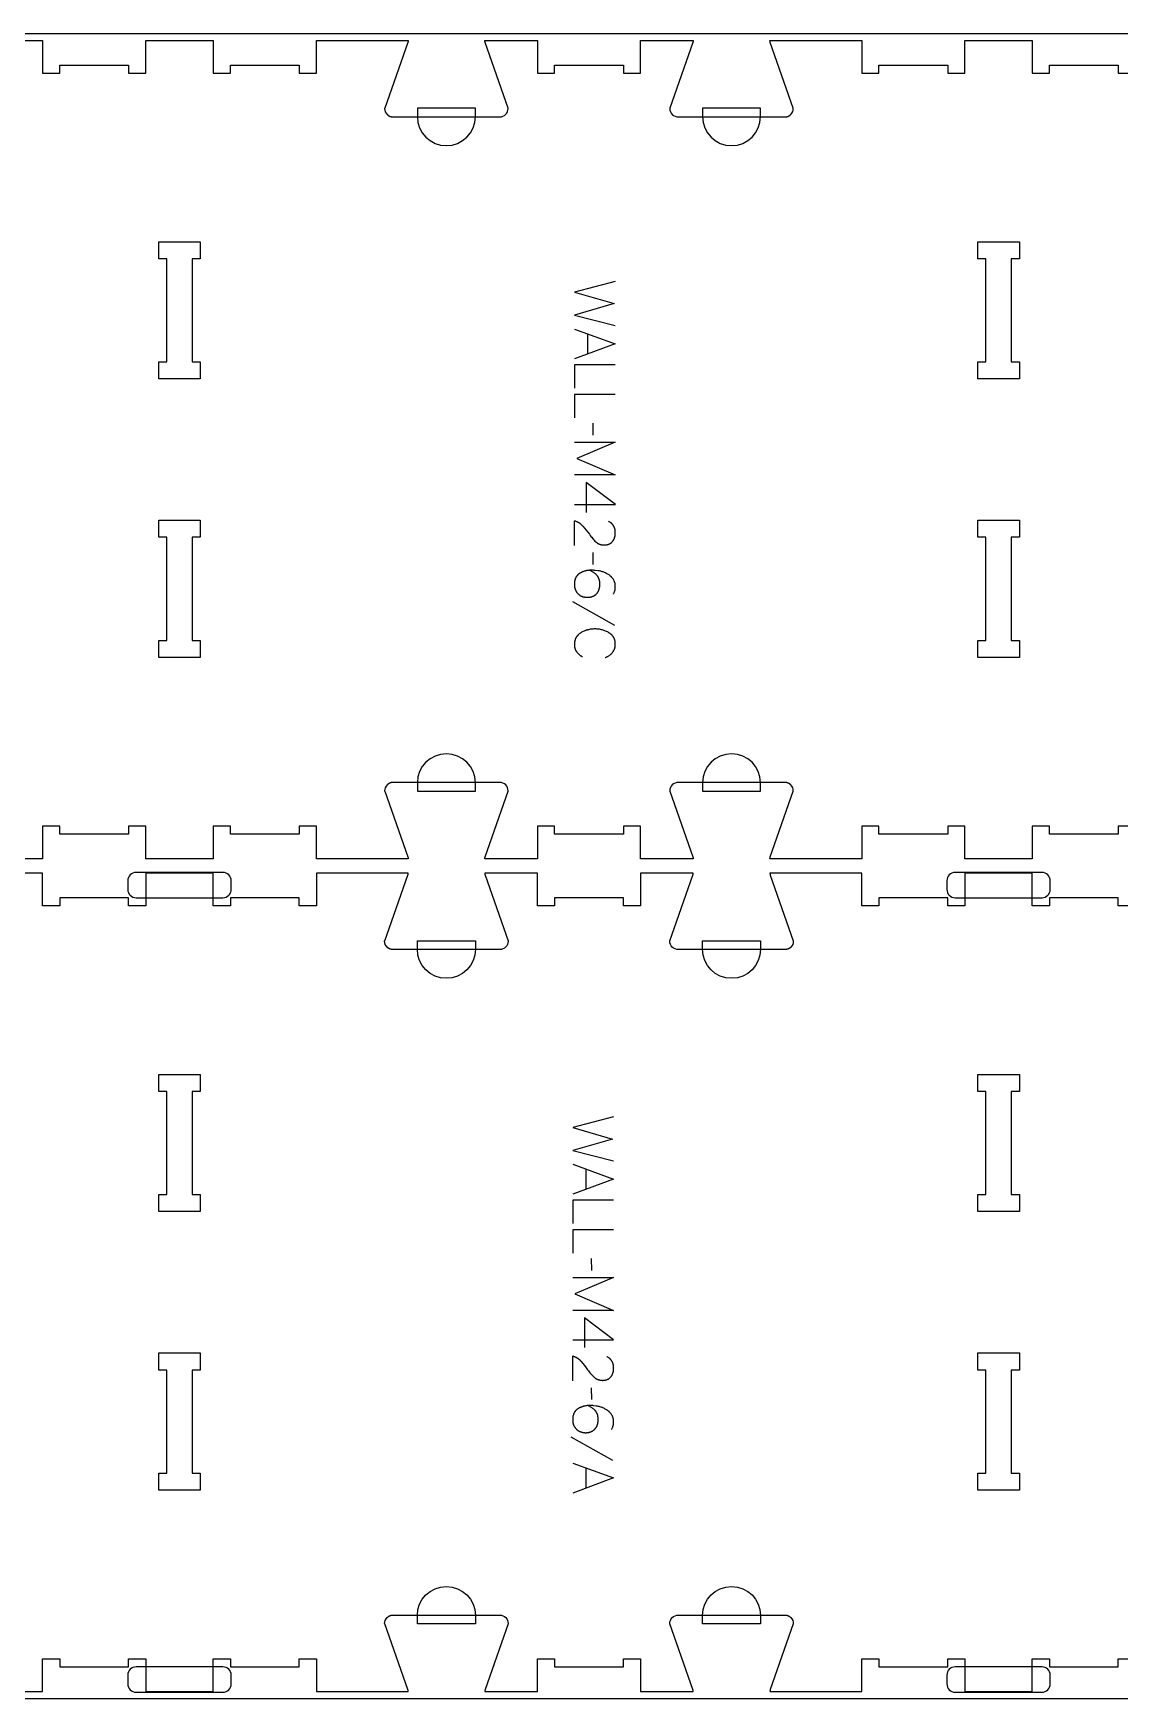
# Model space of a CAD drawing. Extents: x 0 to 4615, y 0 to 10771.
# Drawn here: x 796 to 1592, y 5669 to 6889 of the extents above; entities that cross this region are included whole.
import ezdxf

# ---------------------------------------------------------------- set-up
doc = ezdxf.new("R2010")
doc.units = 0
for name, color, linetype in [('0_SHEET_SPRUCEPLY_2440X122', 1, 'CONTINUOUS'), ('1_ANYTOOL_1MMDEEP_LABELS_S', 2, 'CONTINUOUS'), ('3_ANYTOOL_CUTTHROUGH_INSID', 4, 'CONTINUOUS'), ('4_ANYTOOL_CUTTHROUGH_OUTSI', 5, 'CONTINUOUS'), ('5_ANYTOOL_HALF_MILL_9MM_IN', 3, 'CONTINUOUS')]:
    doc.layers.add(name, color=color, linetype=linetype)

msp = doc.modelspace()

# ---------------------------------------------------------------- linework, layer by layer
at = {"layer": '0_SHEET_SPRUCEPLY_2440X122'}
msp.add_lwpolyline([(2737.9, 6889.4), (2737.9, 5669.4), (297.9, 5669.4), (297.9, 6889.4)], close=True, dxfattribs=at)
at = {"layer": '1_ANYTOOL_1MMDEEP_LABELS_S', "color": 2}
for points in [[(1222.2, 6707.5), (1192.2, 6699.8), (1221.3, 6691.4), (1192.2, 6682.9), (1222.2, 6675.4)], [(1192.2, 6672.8), (1222.2, 6661.9), (1192.2, 6650.9)], [(1201.8, 6669.3), (1201.8, 6654.4)], [(1222.2, 6646.6), (1192.2, 6646.6), (1192.2, 6629.5)], [(1222.2, 6624.8), (1192.2, 6624.8), (1192.2, 6607.7)], [(1206.1, 6595), (1206, 6603.8)], [(1192.2, 6589.9), (1222.2, 6589.9), (1193.9, 6577.9), (1222.1, 6565.9), (1192.2, 6565.9)], [(1192.2, 6544.3), (1222.3, 6544.3), (1200.9, 6560.3)], [(1200.9, 6560.3), (1200.9, 6538.5)], [(1192.3, 6514.1), (1192.3, 6532.4), (1192.8, 6532.3), (1193, 6532.2), (1193.2, 6532.1), (1193.4, 6532), (1193.7, 6531.9), (1193.9, 6531.8), (1194.1, 6531.7), (1194.3, 6531.6), (1194.5, 6531.5), (1194.7, 6531.4), (1194.9, 6531.3), (1195.1, 6531.2), (1195.3, 6531.1), (1195.5, 6531), (1195.7, 6530.8), (1195.9, 6530.7), (1196.1, 6530.6), (1196.3, 6530.4), (1196.5, 6530.3), (1196.6, 6530.2), (1196.8, 6530), (1197, 6529.9), (1197.2, 6529.7), (1197.3, 6529.6), (1197.5, 6529.4), (1197.7, 6529.2), (1197.8, 6529.1), (1198, 6528.9), (1198.2, 6528.7), (1198.5, 6528.4), (1199.7, 6526.9), (1200.9, 6525.4), (1202, 6523.9), (1203.2, 6522.4), (1203.7, 6521.6), (1204.3, 6520.9), (1204.9, 6520.2), (1205.5, 6519.5), (1206.1, 6518.8), (1206.7, 6518.2), (1207.3, 6517.5), (1207.9, 6516.9), (1208, 6516.8), (1208.2, 6516.6), (1208.4, 6516.5), (1208.5, 6516.4), (1208.7, 6516.3), (1208.9, 6516.1), (1209, 6516), (1209.2, 6515.9), (1209.4, 6515.8), (1209.5, 6515.7), (1209.7, 6515.6), (1209.9, 6515.5), (1210.1, 6515.4), (1210.3, 6515.3), (1210.5, 6515.2), (1210.7, 6515.2), (1210.8, 6515.1), (1211, 6515), (1211.2, 6515), (1211.4, 6514.9), (1211.6, 6514.9), (1211.8, 6514.8), (1212, 6514.8), (1212.3, 6514.7), (1212.5, 6514.7), (1212.7, 6514.7), (1212.9, 6514.6), (1213.1, 6514.6), (1213.3, 6514.6), (1213.6, 6514.6), (1213.8, 6514.6), (1214, 6514.6), (1214.3, 6514.6), (1214.5, 6514.6), (1214.7, 6514.6), (1215, 6514.6), (1215.2, 6514.6), (1215.4, 6514.7), (1215.7, 6514.7), (1215.9, 6514.7), (1216.1, 6514.8), (1216.3, 6514.8), (1216.5, 6514.9), (1216.8, 6514.9), (1217, 6515), (1217.2, 6515.1), (1217.4, 6515.1), (1217.6, 6515.2), (1217.7, 6515.3), (1217.9, 6515.4), (1218.1, 6515.5), (1218.3, 6515.6), (1218.5, 6515.7), (1218.6, 6515.8), (1218.8, 6515.9), (1219, 6516), (1219.1, 6516.1), (1219.3, 6516.2), (1219.4, 6516.4), (1219.6, 6516.5), (1219.7, 6516.7), (1219.9, 6516.8), (1220, 6517), (1220.1, 6517.1), (1220.3, 6517.3), (1220.4, 6517.4), (1220.5, 6517.6), (1220.6, 6517.8), (1220.7, 6517.9), (1220.8, 6518.1), (1221, 6518.3), (1221.1, 6518.5), (1221.2, 6518.6), (1221.2, 6518.8), (1221.3, 6519), (1221.4, 6519.2), (1221.5, 6519.4), (1221.6, 6519.6), (1221.6, 6519.8), (1221.7, 6520), (1221.8, 6520.2), (1221.8, 6520.4), (1221.9, 6520.6), (1221.9, 6520.8), (1222, 6521), (1222, 6521.2), (1222.1, 6521.4), (1222.1, 6521.6), (1222.1, 6521.9), (1222.2, 6522.1), (1222.2, 6522.3), (1222.2, 6522.5), (1222.2, 6522.8), (1222.2, 6523), (1222.2, 6523.5), (1222.2, 6523.9), (1222.2, 6524.2), (1222.2, 6524.6), (1222.2, 6524.9), (1222.1, 6525.3), (1222.1, 6525.6), (1222, 6525.9), (1221.9, 6526.2), (1221.8, 6526.6), (1221.8, 6526.7), (1221.7, 6526.9), (1221.7, 6527), (1221.6, 6527.2), (1221.6, 6527.3), (1221.5, 6527.5), (1221.5, 6527.6), (1221.4, 6527.7), (1221.3, 6527.9), (1221.3, 6528), (1221.2, 6528.2), (1221.1, 6528.3), (1221, 6528.4), (1221, 6528.6), (1220.9, 6528.7), (1220.8, 6528.8), (1220.7, 6529), (1220.6, 6529.1), (1220.5, 6529.2), (1220.4, 6529.3), (1220.3, 6529.5), (1220.2, 6529.6), (1220.1, 6529.7), (1220, 6529.8), (1219.9, 6529.9), (1219.8, 6530), (1219.7, 6530.2), (1219.6, 6530.3), (1219.5, 6530.4), (1219.4, 6530.5), (1219.2, 6530.6), (1219.1, 6530.7), (1218.9, 6530.9), (1218.6, 6531.1), (1218.3, 6531.3), (1218, 6531.5), (1217.8, 6531.6), (1217.4, 6531.8), (1217.1, 6532)], [(1206.1, 6500.4), (1206, 6509.2)], [(1220.8, 6478.5), (1221, 6478.9), (1221.1, 6479.2), (1221.3, 6479.6), (1221.4, 6479.9), (1221.5, 6480.2), (1221.7, 6480.6), (1221.8, 6480.9), (1221.9, 6481.3), (1222, 6481.6), (1222, 6482), (1222.1, 6482.3), (1222.1, 6482.7), (1222.2, 6483), (1222.2, 6483.4), (1222.2, 6483.7), (1222.2, 6484.1), (1222.2, 6484.4), (1222.2, 6484.7), (1222.2, 6485), (1222.2, 6485.3), (1222.1, 6485.6), (1222.1, 6485.9), (1222, 6486.2), (1222, 6486.5), (1221.9, 6486.8), (1221.8, 6487.1), (1221.7, 6487.4), (1221.7, 6487.6), (1221.6, 6487.9), (1221.4, 6488.2), (1221.3, 6488.4), (1221.2, 6488.7), (1221.1, 6488.9), (1220.9, 6489.2), (1220.8, 6489.4), (1220.6, 6489.7), (1220.5, 6489.9), (1220.3, 6490.1), (1220.1, 6490.4), (1219.9, 6490.6), (1219.7, 6490.8), (1219.5, 6491), (1219.3, 6491.2), (1219.1, 6491.4), (1218.8, 6491.6), (1218.6, 6491.8), (1218.4, 6492), (1218.1, 6492.2), (1217.6, 6492.6), (1217.1, 6492.9), (1216.5, 6493.2), (1216, 6493.6), (1215.5, 6493.8), (1214.9, 6494.1), (1214.4, 6494.4), (1213.8, 6494.6), (1213.3, 6494.8), (1212.7, 6495), (1212.2, 6495.2), (1211.6, 6495.3), (1211, 6495.4), (1210.5, 6495.6), (1209.9, 6495.6), (1209.3, 6495.7), (1207.5, 6496), (1207.2, 6496), (1206.9, 6496), (1206.6, 6496), (1206.2, 6496.1), (1205.5, 6496.1), (1204.7, 6496.1), (1204.1, 6496.1), (1203.5, 6496.1), (1202.9, 6496), (1202.3, 6496), (1201.7, 6495.9), (1201.2, 6495.8), (1200.9, 6495.7), (1200.6, 6495.7), (1200.4, 6495.6), (1200.1, 6495.5), (1199.8, 6495.4), (1199.5, 6495.4), (1199.3, 6495.3), (1199, 6495.2), (1198.8, 6495.1), (1198.5, 6495), (1198.2, 6494.9), (1198, 6494.8), (1197.7, 6494.7), (1197.5, 6494.5), (1197.2, 6494.4), (1197, 6494.3), (1196.7, 6494.2), (1196.5, 6494), (1196.3, 6493.9), (1196, 6493.7), (1195.8, 6493.6), (1195.6, 6493.4), (1195.4, 6493.3), (1195.1, 6493.1), (1195, 6493), (1194.9, 6492.9), (1194.8, 6492.8), (1194.7, 6492.7), (1194.6, 6492.6), (1194.6, 6492.5), (1194.5, 6492.4), (1194.4, 6492.3), (1194.3, 6492.2), (1194.2, 6492.1), (1194.1, 6492), (1194, 6491.9), (1193.9, 6491.8), (1193.9, 6491.7), (1193.8, 6491.6), (1193.7, 6491.5), (1193.6, 6491.4), (1193.6, 6491.3), (1193.5, 6491.2), (1193.4, 6491), (1193.3, 6490.8), (1193.2, 6490.6), (1193.1, 6490.3), (1193, 6490.1), (1192.9, 6489.8), (1192.8, 6489.5), (1192.7, 6489.2), (1192.6, 6489), (1192.5, 6488.7), (1192.5, 6488.4), (1192.4, 6488.1), (1192.4, 6487.8), (1192.3, 6487.5), (1192.3, 6487.2), (1192.3, 6486.8), (1192.3, 6486.5), (1192.2, 6486.2), (1192.2, 6485.8), (1192.2, 6485.5), (1192.2, 6485.3), (1192.3, 6485), (1192.3, 6484.8), (1192.3, 6484.5), (1192.3, 6484.2), (1192.4, 6484), (1192.4, 6483.7), (1192.4, 6483.5), (1192.5, 6483.3), (1192.5, 6483), (1192.6, 6482.8), (1192.7, 6482.6), (1192.7, 6482.3), (1192.8, 6482.1), (1192.9, 6481.9), (1193, 6481.7), (1193.1, 6481.5), (1193.2, 6481.3), (1193.3, 6481.1), (1193.4, 6480.8), (1193.5, 6480.7), (1193.6, 6480.5), (1193.7, 6480.3), (1193.8, 6480.1), (1194, 6479.9), (1194.1, 6479.7), (1194.2, 6479.5), (1194.4, 6479.4), (1194.5, 6479.2), (1194.7, 6479), (1194.8, 6478.9), (1195, 6478.7), (1195.2, 6478.5), (1195.4, 6478.4), (1195.5, 6478.2), (1195.7, 6478.1), (1195.9, 6478), (1196.1, 6477.8), (1196.3, 6477.7), (1196.5, 6477.6), (1196.6, 6477.5), (1196.8, 6477.4), (1197, 6477.3), (1197.2, 6477.2), (1197.5, 6477.1), (1197.7, 6477), (1197.9, 6476.9), (1198.1, 6476.8), (1198.3, 6476.8), (1198.5, 6476.7), (1198.8, 6476.6), (1199, 6476.6), (1199.2, 6476.5), (1199.5, 6476.5), (1199.7, 6476.4), (1200, 6476.4), (1200.2, 6476.4), (1200.5, 6476.3), (1200.7, 6476.3), (1201, 6476.3), (1201.2, 6476.3), (1201.5, 6476.3), (1201.7, 6476.3), (1202, 6476.3), (1202.3, 6476.3), (1202.6, 6476.3), (1202.8, 6476.3), (1203.1, 6476.3), (1203.3, 6476.4), (1203.6, 6476.4), (1203.8, 6476.4), (1204.1, 6476.5), (1204.3, 6476.5), (1204.5, 6476.6), (1204.8, 6476.6), (1205, 6476.7), (1205.2, 6476.8), (1205.4, 6476.8), (1205.6, 6476.9), (1205.8, 6477), (1206, 6477.1), (1206.2, 6477.2), (1206.4, 6477.3), (1206.6, 6477.4), (1206.8, 6477.5), (1207, 6477.6), (1207.2, 6477.8), (1207.4, 6477.9), (1207.6, 6478), (1207.7, 6478.2), (1207.9, 6478.3), (1208.1, 6478.4), (1208.2, 6478.6), (1208.4, 6478.8), (1208.5, 6478.9), (1208.7, 6479.1), (1208.8, 6479.3), (1208.9, 6479.4), (1209.1, 6479.6), (1209.2, 6479.8), (1209.3, 6480), (1209.5, 6480.2), (1209.6, 6480.4), (1209.7, 6480.5), (1209.8, 6480.7), (1209.9, 6480.9), (1210, 6481.1), (1210.1, 6481.3), (1210.2, 6481.6), (1210.2, 6481.8), (1210.3, 6482), (1210.4, 6482.2), (1210.5, 6482.4), (1210.5, 6482.7), (1210.6, 6482.9), (1210.6, 6483.1), (1210.7, 6483.3), (1210.7, 6483.6), (1210.8, 6483.8), (1210.8, 6484.1), (1210.8, 6484.3), (1210.9, 6484.6), (1210.9, 6484.8), (1210.9, 6485.1), (1210.9, 6485.3), (1210.9, 6485.6), (1210.9, 6485.9), (1210.9, 6486.3), (1210.9, 6486.8), (1210.9, 6487), (1210.9, 6487.2), (1210.8, 6487.5), (1210.8, 6487.7), (1210.8, 6487.9), (1210.7, 6488.1), (1210.7, 6488.3), (1210.6, 6488.5), (1210.6, 6488.7), (1210.6, 6488.9), (1210.5, 6489.1), (1210.4, 6489.3), (1210.4, 6489.5), (1210.3, 6489.7), (1210.2, 6489.9), (1210.2, 6490.1), (1210.1, 6490.3), (1210, 6490.4), (1209.9, 6490.6), (1209.8, 6490.8), (1209.7, 6490.9), (1209.6, 6491.1), (1209.5, 6491.3), (1209.4, 6491.4), (1209.3, 6491.6), (1209.2, 6491.8), (1209.1, 6491.9), (1209, 6492.1), (1208.9, 6492.2), (1208.7, 6492.4), (1208.6, 6492.5), (1208.5, 6492.6), (1208.2, 6492.9), (1207.9, 6493.2), (1207.6, 6493.5), (1207.3, 6493.7), (1207, 6494), (1206.6, 6494.2), (1206.3, 6494.5), (1205.9, 6494.7), (1205.5, 6495), (1205.1, 6495.2), (1204.7, 6495.4), (1204.3, 6495.6), (1203.9, 6495.9), (1203.4, 6496.1)], [(1221.8, 6455.7), (1191, 6472.9)], [(1214.7, 6432.1), (1215.1, 6432.2), (1215.5, 6432.4), (1215.9, 6432.6), (1216.3, 6432.8), (1216.7, 6433), (1217, 6433.2), (1217.4, 6433.4), (1217.7, 6433.6), (1218, 6433.9), (1218.4, 6434.1), (1218.7, 6434.4), (1219, 6434.7), (1219.3, 6434.9), (1219.6, 6435.2), (1219.8, 6435.5), (1220.1, 6435.8), (1220.2, 6436), (1220.4, 6436.1), (1220.5, 6436.3), (1220.6, 6436.5), (1220.7, 6436.6), (1220.8, 6436.8), (1220.9, 6437), (1221, 6437.2), (1221.1, 6437.3), (1221.2, 6437.5), (1221.3, 6437.7), (1221.4, 6437.9), (1221.5, 6438), (1221.6, 6438.2), (1221.6, 6438.4), (1221.7, 6438.6), (1221.8, 6438.8), (1221.8, 6439), (1221.9, 6439.2), (1221.9, 6439.4), (1222, 6439.6), (1222, 6439.8), (1222.1, 6440), (1222.1, 6440.2), (1222.1, 6440.4), (1222.2, 6440.6), (1222.2, 6440.8), (1222.2, 6441.1), (1222.2, 6441.3), (1222.2, 6441.5), (1222.2, 6441.7), (1222.2, 6441.9), (1222.2, 6442.3), (1222.2, 6442.6), (1222.2, 6442.9), (1222.2, 6443.3), (1222.1, 6443.6), (1222.1, 6443.9), (1222, 6444.2), (1221.9, 6444.5), (1221.9, 6444.8), (1221.8, 6445.1), (1221.7, 6445.4), (1221.6, 6445.7), (1221.5, 6446), (1221.4, 6446.1), (1221.3, 6446.3), (1221.3, 6446.4), (1221.2, 6446.5), (1221.1, 6446.7), (1221.1, 6446.8), (1221, 6446.9), (1220.9, 6447), (1220.8, 6447.2), (1220.8, 6447.3), (1220.7, 6447.4), (1220.6, 6447.5), (1220.5, 6447.7), (1220.4, 6447.8), (1220.2, 6448), (1220, 6448.3), (1219.8, 6448.5), (1219.6, 6448.7), (1219.4, 6448.9), (1219.1, 6449.1), (1218.9, 6449.3), (1218.6, 6449.5), (1218.4, 6449.7), (1218.1, 6449.9), (1217.8, 6450.1), (1217.5, 6450.3), (1217, 6450.6), (1216.4, 6450.9), (1215.8, 6451.2), (1215.1, 6451.5), (1214.5, 6451.8), (1213.9, 6452), (1213.3, 6452.2), (1212.6, 6452.4), (1212, 6452.5), (1211.3, 6452.7), (1210.7, 6452.8), (1210, 6452.9), (1209.3, 6453), (1208.6, 6453), (1207.9, 6453.1), (1207.2, 6453.1), (1206.5, 6453.1), (1205.8, 6453), (1205.2, 6453), (1204.5, 6452.9), (1203.8, 6452.8), (1203.2, 6452.7), (1202.5, 6452.5), (1202.2, 6452.5), (1201.9, 6452.4), (1201.5, 6452.3), (1201.2, 6452.2), (1200.9, 6452.1), (1200.6, 6452), (1200.3, 6451.9), (1200, 6451.7), (1199.3, 6451.5), (1198.7, 6451.2), (1198.1, 6450.9), (1197.5, 6450.6), (1196.9, 6450.2), (1196.6, 6450), (1196.4, 6449.9), (1196.1, 6449.7), (1195.8, 6449.5), (1195.6, 6449.3), (1195.3, 6449.1), (1195.1, 6448.8), (1194.9, 6448.6), (1194.7, 6448.4), (1194.5, 6448.2), (1194.3, 6447.9), (1194.2, 6447.8), (1194.1, 6447.7), (1194, 6447.6), (1193.9, 6447.4), (1193.8, 6447.3), (1193.7, 6447.2), (1193.6, 6447), (1193.6, 6446.9), (1193.5, 6446.8), (1193.4, 6446.6), (1193.3, 6446.5), (1193.3, 6446.4), (1193.1, 6446.1), (1193, 6445.8), (1192.9, 6445.5), (1192.8, 6445.2), (1192.7, 6444.9), (1192.6, 6444.6), (1192.5, 6444.3), (1192.5, 6444), (1192.4, 6443.7), (1192.3, 6443.3), (1192.3, 6443), (1192.3, 6442.7), (1192.3, 6442.3), (1192.2, 6442), (1192.2, 6441.6), (1192.2, 6441.2), (1192.3, 6440.8), (1192.3, 6440.7), (1192.3, 6440.5), (1192.3, 6440.3), (1192.3, 6440.1), (1192.4, 6439.9), (1192.4, 6439.8), (1192.4, 6439.6), (1192.5, 6439.4), (1192.5, 6439.2), (1192.5, 6439.1), (1192.6, 6438.9), (1192.6, 6438.7), (1192.7, 6438.6), (1192.8, 6438.4), (1192.8, 6438.3), (1192.9, 6438.1), (1192.9, 6437.9), (1193, 6437.8), (1193.1, 6437.6), (1193.2, 6437.5), (1193.2, 6437.3), (1193.3, 6437.2), (1193.4, 6437.1), (1193.5, 6436.9), (1193.6, 6436.8), (1193.7, 6436.6), (1193.8, 6436.5), (1193.9, 6436.4), (1194.1, 6436.1), (1194.3, 6435.8), (1194.5, 6435.6), (1194.7, 6435.3), (1195, 6435.1), (1195.2, 6434.9), (1195.5, 6434.6), (1195.7, 6434.4), (1196, 6434.2), (1196.3, 6434), (1196.5, 6433.7), (1196.8, 6433.5), (1197.1, 6433.3), (1197.4, 6433.1), (1197.7, 6432.9), (1198.1, 6432.8)], [(1221, 6095.6), (1191, 6087.9), (1220.1, 6079.4), (1191, 6070.9), (1221, 6063.4)], [(1191, 6060.9), (1221, 6050), (1191, 6038.9)], [(1200.6, 6057.4), (1200.6, 6042.5)], [(1221, 6034.6), (1191, 6034.6), (1191, 6017.5)], [(1221, 6012.8), (1191, 6012.8), (1191, 5995.7)], [(1204.9, 5983.1), (1204.8, 5991.9)], [(1191, 5977.9), (1221, 5977.9), (1192.6, 5965.9), (1220.9, 5953.9), (1191, 5953.9)], [(1191, 5932.4), (1221, 5932.3), (1199.7, 5948.4)], [(1199.7, 5948.4), (1199.7, 5926.6)], [(1191, 5902.2), (1191.1, 5920.5), (1191.5, 5920.3), (1191.8, 5920.2), (1192, 5920.2), (1192.2, 5920.1), (1192.4, 5920), (1192.6, 5919.9), (1192.9, 5919.8), (1193.1, 5919.7), (1193.3, 5919.6), (1193.5, 5919.5), (1193.7, 5919.4), (1193.9, 5919.3), (1194.1, 5919.2), (1194.3, 5919), (1194.5, 5918.9), (1194.7, 5918.8), (1194.9, 5918.6), (1195, 5918.5), (1195.2, 5918.4), (1195.4, 5918.2), (1195.6, 5918.1), (1195.8, 5917.9), (1195.9, 5917.8), (1196.1, 5917.6), (1196.3, 5917.5), (1196.4, 5917.3), (1196.6, 5917.1), (1196.8, 5917), (1196.9, 5916.8), (1197.2, 5916.4), (1198.5, 5914.9), (1199.6, 5913.5), (1200.8, 5911.9), (1201.9, 5910.4), (1202.5, 5909.7), (1203.1, 5908.9), (1203.6, 5908.2), (1204.2, 5907.5), (1204.8, 5906.9), (1205.4, 5906.2), (1206, 5905.6), (1206.6, 5905), (1206.8, 5904.9), (1207, 5904.7), (1207.1, 5904.6), (1207.3, 5904.4), (1207.5, 5904.3), (1207.6, 5904.2), (1207.8, 5904.1), (1208, 5904), (1208.1, 5903.9), (1208.3, 5903.8), (1208.5, 5903.7), (1208.7, 5903.6), (1208.9, 5903.5), (1209, 5903.4), (1209.2, 5903.3), (1209.4, 5903.2), (1209.6, 5903.2), (1209.8, 5903.1), (1210, 5903), (1210.2, 5903), (1210.4, 5902.9), (1210.6, 5902.9), (1210.8, 5902.8), (1211, 5902.8), (1211.2, 5902.8), (1211.5, 5902.7), (1211.7, 5902.7), (1211.9, 5902.7), (1212.1, 5902.7), (1212.3, 5902.7), (1212.6, 5902.6), (1212.8, 5902.6), (1213, 5902.6), (1213.3, 5902.7), (1213.5, 5902.7), (1213.8, 5902.7), (1214, 5902.7), (1214.2, 5902.7), (1214.4, 5902.8), (1214.7, 5902.8), (1214.9, 5902.8), (1215.1, 5902.9), (1215.3, 5902.9), (1215.5, 5903), (1215.7, 5903.1), (1215.9, 5903.1), (1216.1, 5903.2), (1216.3, 5903.3), (1216.5, 5903.4), (1216.7, 5903.4), (1216.9, 5903.5), (1217.1, 5903.6), (1217.2, 5903.7), (1217.4, 5903.8), (1217.6, 5904), (1217.7, 5904.1), (1217.9, 5904.2), (1218, 5904.3), (1218.2, 5904.4), (1218.4, 5904.6), (1218.5, 5904.7), (1218.6, 5904.9), (1218.8, 5905), (1218.9, 5905.2), (1219, 5905.3), (1219.2, 5905.5), (1219.3, 5905.7), (1219.4, 5905.8), (1219.5, 5906), (1219.6, 5906.2), (1219.7, 5906.3), (1219.8, 5906.5), (1219.9, 5906.7), (1220, 5906.9), (1220.1, 5907.1), (1220.2, 5907.3), (1220.3, 5907.4), (1220.3, 5907.6), (1220.4, 5907.8), (1220.5, 5908), (1220.5, 5908.2), (1220.6, 5908.4), (1220.7, 5908.6), (1220.7, 5908.9), (1220.8, 5909.1), (1220.8, 5909.3), (1220.8, 5909.5), (1220.9, 5909.7), (1220.9, 5909.9), (1220.9, 5910.2), (1221, 5910.4), (1221, 5910.6), (1221, 5910.8), (1221, 5911.1), (1221, 5911.6), (1221, 5911.9), (1221, 5912.3), (1221, 5912.6), (1220.9, 5913), (1220.9, 5913.3), (1220.8, 5913.7), (1220.8, 5914), (1220.7, 5914.3), (1220.6, 5914.6), (1220.6, 5914.8), (1220.5, 5914.9), (1220.5, 5915.1), (1220.4, 5915.2), (1220.3, 5915.4), (1220.3, 5915.5), (1220.2, 5915.7), (1220.2, 5915.8), (1220.1, 5916), (1220, 5916.1), (1220, 5916.2), (1219.9, 5916.4), (1219.8, 5916.5), (1219.7, 5916.6), (1219.6, 5916.8), (1219.6, 5916.9), (1219.5, 5917), (1219.4, 5917.2), (1219.3, 5917.3), (1219.2, 5917.4), (1219.1, 5917.5), (1219, 5917.6), (1218.9, 5917.8), (1218.8, 5917.9), (1218.7, 5918), (1218.6, 5918.1), (1218.5, 5918.2), (1218.4, 5918.3), (1218.3, 5918.4), (1218.1, 5918.6), (1218, 5918.7), (1217.9, 5918.8), (1217.6, 5919), (1217.4, 5919.2), (1217.1, 5919.4), (1216.8, 5919.5), (1216.5, 5919.7), (1216.2, 5919.9), (1215.9, 5920)], [(1204.9, 5888.5), (1204.8, 5897.2)], [(1219.5, 5866.6), (1219.7, 5866.9), (1219.9, 5867.3), (1220, 5867.6), (1220.2, 5868), (1220.3, 5868.3), (1220.4, 5868.7), (1220.5, 5869), (1220.6, 5869.3), (1220.7, 5869.7), (1220.8, 5870), (1220.9, 5870.4), (1220.9, 5870.7), (1221, 5871.1), (1221, 5871.5), (1221, 5871.8), (1221, 5872.2), (1221, 5872.5), (1221, 5872.8), (1221, 5873.1), (1220.9, 5873.4), (1220.9, 5873.7), (1220.9, 5874), (1220.8, 5874.3), (1220.7, 5874.6), (1220.7, 5874.9), (1220.6, 5875.2), (1220.5, 5875.4), (1220.4, 5875.7), (1220.3, 5876), (1220.2, 5876.2), (1220.1, 5876.5), (1220, 5876.7), (1219.8, 5877), (1219.7, 5877.2), (1219.5, 5877.5), (1219.4, 5877.7), (1219.2, 5878), (1219.1, 5878.2), (1218.9, 5878.4), (1218.7, 5878.6), (1218.5, 5878.9), (1218.3, 5879.1), (1218.1, 5879.3), (1217.8, 5879.5), (1217.6, 5879.7), (1217.4, 5879.9), (1217.1, 5880.1), (1216.9, 5880.3), (1216.4, 5880.6), (1215.8, 5881), (1215.3, 5881.3), (1214.8, 5881.6), (1214.2, 5881.9), (1213.7, 5882.2), (1213.1, 5882.4), (1212.6, 5882.7), (1212, 5882.9), (1211.5, 5883.1), (1210.9, 5883.2), (1210.4, 5883.4), (1209.8, 5883.5), (1209.2, 5883.6), (1208.6, 5883.7), (1208.1, 5883.8), (1206.3, 5884), (1206, 5884.1), (1205.7, 5884.1), (1205.4, 5884.1), (1205, 5884.1), (1204.3, 5884.2), (1203.4, 5884.2), (1202.8, 5884.2), (1202.2, 5884.1), (1201.7, 5884.1), (1201.1, 5884), (1200.5, 5883.9), (1199.9, 5883.8), (1199.7, 5883.8), (1199.4, 5883.7), (1199.1, 5883.7), (1198.9, 5883.6), (1198.6, 5883.5), (1198.3, 5883.4), (1198.1, 5883.3), (1197.8, 5883.2), (1197.5, 5883.1), (1197.3, 5883), (1197, 5882.9), (1196.8, 5882.8), (1196.5, 5882.7), (1196.3, 5882.6), (1196, 5882.5), (1195.8, 5882.4), (1195.5, 5882.2), (1195.3, 5882.1), (1195, 5881.9), (1194.8, 5881.8), (1194.6, 5881.6), (1194.3, 5881.5), (1194.1, 5881.3), (1193.9, 5881.2), (1193.8, 5881.1), (1193.7, 5881), (1193.6, 5880.9), (1193.5, 5880.8), (1193.4, 5880.7), (1193.3, 5880.6), (1193.2, 5880.5), (1193.1, 5880.4), (1193.1, 5880.3), (1193, 5880.2), (1192.9, 5880.1), (1192.8, 5880), (1192.7, 5879.9), (1192.6, 5879.8), (1192.6, 5879.7), (1192.5, 5879.6), (1192.4, 5879.5), (1192.3, 5879.3), (1192.3, 5879.2), (1192.2, 5879.1), (1192.1, 5878.9), (1192, 5878.6), (1191.8, 5878.4), (1191.7, 5878.1), (1191.6, 5877.9), (1191.5, 5877.6), (1191.5, 5877.3), (1191.4, 5877), (1191.3, 5876.7), (1191.2, 5876.5), (1191.2, 5876.2), (1191.1, 5875.9), (1191.1, 5875.5), (1191.1, 5875.2), (1191, 5874.9), (1191, 5874.6), (1191, 5874.2), (1191, 5873.9), (1191, 5873.6), (1191, 5873.3), (1191, 5873.1), (1191, 5872.8), (1191.1, 5872.6), (1191.1, 5872.3), (1191.1, 5872.1), (1191.2, 5871.8), (1191.2, 5871.6), (1191.3, 5871.3), (1191.3, 5871.1), (1191.4, 5870.9), (1191.4, 5870.6), (1191.5, 5870.4), (1191.6, 5870.2), (1191.7, 5870), (1191.7, 5869.7), (1191.8, 5869.5), (1191.9, 5869.3), (1192, 5869.1), (1192.1, 5868.9), (1192.2, 5868.7), (1192.4, 5868.5), (1192.5, 5868.3), (1192.6, 5868.1), (1192.7, 5868), (1192.9, 5867.8), (1193, 5867.6), (1193.2, 5867.4), (1193.3, 5867.3), (1193.5, 5867.1), (1193.6, 5866.9), (1193.8, 5866.8), (1194, 5866.6), (1194.1, 5866.5), (1194.3, 5866.3), (1194.5, 5866.2), (1194.7, 5866), (1194.8, 5865.9), (1195, 5865.8), (1195.2, 5865.7), (1195.4, 5865.6), (1195.6, 5865.4), (1195.8, 5865.3), (1196, 5865.2), (1196.2, 5865.2), (1196.4, 5865.1), (1196.7, 5865), (1196.9, 5864.9), (1197.1, 5864.8), (1197.3, 5864.8), (1197.5, 5864.7), (1197.8, 5864.6), (1198, 5864.6), (1198.2, 5864.5), (1198.5, 5864.5), (1198.7, 5864.5), (1199, 5864.4), (1199.2, 5864.4), (1199.5, 5864.4), (1199.7, 5864.4), (1200, 5864.3), (1200.3, 5864.3), (1200.5, 5864.3), (1200.8, 5864.3), (1201.1, 5864.3), (1201.3, 5864.4), (1201.6, 5864.4), (1201.8, 5864.4), (1202.1, 5864.4), (1202.3, 5864.5), (1202.6, 5864.5), (1202.8, 5864.5), (1203.1, 5864.6), (1203.3, 5864.6), (1203.5, 5864.7), (1203.7, 5864.8), (1204, 5864.8), (1204.2, 5864.9), (1204.4, 5865), (1204.6, 5865.1), (1204.8, 5865.2), (1205, 5865.3), (1205.2, 5865.4), (1205.4, 5865.5), (1205.6, 5865.6), (1205.8, 5865.7), (1206, 5865.8), (1206.1, 5866), (1206.3, 5866.1), (1206.5, 5866.2), (1206.7, 5866.4), (1206.8, 5866.5), (1207, 5866.7), (1207.1, 5866.8), (1207.3, 5867), (1207.4, 5867.2), (1207.6, 5867.3), (1207.7, 5867.5), (1207.9, 5867.7), (1208, 5867.9), (1208.1, 5868), (1208.2, 5868.2), (1208.3, 5868.4), (1208.5, 5868.6), (1208.6, 5868.8), (1208.7, 5869), (1208.8, 5869.2), (1208.8, 5869.4), (1208.9, 5869.6), (1209, 5869.8), (1209.1, 5870.1), (1209.2, 5870.3), (1209.2, 5870.5), (1209.3, 5870.7), (1209.4, 5870.9), (1209.4, 5871.2), (1209.5, 5871.4), (1209.5, 5871.6), (1209.5, 5871.9), (1209.6, 5872.1), (1209.6, 5872.4), (1209.6, 5872.6), (1209.7, 5872.9), (1209.7, 5873.1), (1209.7, 5873.4), (1209.7, 5873.7), (1209.7, 5873.9), (1209.7, 5874.4), (1209.7, 5874.9), (1209.6, 5875.1), (1209.6, 5875.3), (1209.6, 5875.5), (1209.6, 5875.7), (1209.5, 5876), (1209.5, 5876.2), (1209.5, 5876.4), (1209.4, 5876.6), (1209.4, 5876.8), (1209.3, 5877), (1209.3, 5877.2), (1209.2, 5877.4), (1209.1, 5877.6), (1209.1, 5877.8), (1209, 5878), (1208.9, 5878.1), (1208.9, 5878.3), (1208.8, 5878.5), (1208.7, 5878.7), (1208.6, 5878.8), (1208.5, 5879), (1208.4, 5879.2), (1208.3, 5879.3), (1208.2, 5879.5), (1208.1, 5879.7), (1208, 5879.8), (1207.9, 5880), (1207.8, 5880.1), (1207.6, 5880.3), (1207.5, 5880.4), (1207.4, 5880.6), (1207.3, 5880.7), (1207, 5881), (1206.7, 5881.3), (1206.4, 5881.5), (1206.1, 5881.8), (1205.7, 5882.1), (1205.4, 5882.3), (1205.1, 5882.6), (1204.7, 5882.8), (1204.3, 5883), (1203.9, 5883.3), (1203.5, 5883.5), (1203.1, 5883.7), (1202.6, 5883.9), (1202.2, 5884.1)], [(1220.5, 5843.8), (1189.8, 5860.9)], [(1191, 5842), (1221, 5831.2), (1191, 5820.1)], [(1200.6, 5838.6), (1200.6, 5823.7)]]:
    msp.add_lwpolyline(points, dxfattribs=at)
at = {"layer": '3_ANYTOOL_CUTTHROUGH_INSID', "color": 4}
for points in [[(887.9, 6736.7), (918.2, 6736.7), (918.2, 6724.2), (912.2, 6724.2), (912.2, 6648.7), (918.2, 6648.7), (918.2, 6636.2), (887.7, 6636.2), (887.7, 6648.7), (893.7, 6648.7), (893.7, 6724.2), (887.7, 6724.2), (887.7, 6736.7)], [(1487.9, 6736.7), (1518.2, 6736.7), (1518.2, 6724.2), (1512.2, 6724.2), (1512.2, 6648.7), (1518.2, 6648.7), (1518.2, 6636.2), (1487.7, 6636.2), (1487.7, 6648.7), (1493.7, 6648.7), (1493.7, 6724.2), (1487.7, 6724.2), (1487.7, 6736.7)], [(917.9, 6432.2), (887.7, 6432.2), (887.7, 6444.7), (893.7, 6444.7), (893.7, 6520.2), (887.7, 6520.2), (887.7, 6532.7), (918.2, 6532.7), (918.2, 6520.2), (912.2, 6520.2), (912.2, 6444.7), (918.2, 6444.7), (918.2, 6432.2)], [(1517.9, 6432.2), (1487.7, 6432.2), (1487.7, 6444.7), (1493.7, 6444.7), (1493.7, 6520.2), (1487.7, 6520.2), (1487.7, 6532.7), (1518.2, 6532.7), (1518.2, 6520.2), (1512.2, 6520.2), (1512.2, 6444.7), (1518.2, 6444.7), (1518.2, 6432.2)], [(918.2, 6126.4), (918.2, 6114.2), (912.2, 6114.2), (912.2, 6038.7), (918.2, 6038.7), (918.2, 6026.2), (887.7, 6026.2), (887.7, 6038.7), (893.7, 6038.7), (893.7, 6114.2), (887.7, 6114.2), (887.7, 6126.7), (918.2, 6126.7)], [(1518.2, 6126.4), (1518.2, 6114.2), (1512.2, 6114.2), (1512.2, 6038.7), (1518.2, 6038.7), (1518.2, 6026.2), (1487.7, 6026.2), (1487.7, 6038.7), (1493.7, 6038.7), (1493.7, 6114.2), (1487.7, 6114.2), (1487.7, 6126.7), (1518.2, 6126.7)], [(887.7, 5822.4), (887.7, 5834.7), (893.7, 5834.7), (893.7, 5910.2), (887.7, 5910.2), (887.7, 5922.7), (918.2, 5922.7), (918.2, 5910.2), (912.2, 5910.2), (912.2, 5834.7), (918.2, 5834.7), (918.2, 5822.2), (887.7, 5822.2)], [(1487.7, 5822.4), (1487.7, 5834.7), (1493.7, 5834.7), (1493.7, 5910.2), (1487.7, 5910.2), (1487.7, 5922.7), (1518.2, 5922.7), (1518.2, 5910.2), (1512.2, 5910.2), (1512.2, 5834.7), (1518.2, 5834.7), (1518.2, 5822.2), (1487.7, 5822.2)]]:
    msp.add_lwpolyline(points, close=True, dxfattribs=at)
at = {"layer": '4_ANYTOOL_CUTTHROUGH_OUTSI', "color": 5}
for points in [[(752.9, 6884.2), (802.7, 6884.2), (802.7, 6860.2), (815.2, 6860.2), (815.2, 6866.2), (865.7, 6866.2), (865.7, 6860.2), (878.2, 6860.2), (878.2, 6884.2), (927.7, 6884.2), (927.7, 6860.2), (940.2, 6860.2), (940.2, 6866.2), (990.7, 6866.2), (990.7, 6860.2), (1003.2, 6860.2), (1003.2, 6884.2), (1052.9, 6884.2), (1070.4, 6884.2), (1070.4, 6884.2, -0.061485), (1070.2, 6882.8), (1053.3, 6834.5), (1053.2, 6834.5), (1053.2, 6834.4), (1053.2, 6834.4, 0.198912), (1055.1, 6830), (1055.2, 6829.9), (1055.3, 6829.8), (1055.4, 6829.7), (1055.5, 6829.6), (1055.6, 6829.5), (1055.8, 6829.4), (1055.9, 6829.3), (1056, 6829.2), (1056.1, 6829.1), (1056.3, 6829.1), (1056.4, 6829), (1056.5, 6828.9), (1056.7, 6828.8), (1056.8, 6828.8), (1057, 6828.7), (1057.1, 6828.6), (1057.2, 6828.6), (1057.4, 6828.5), (1057.5, 6828.5), (1057.7, 6828.4), (1057.8, 6828.4), (1058, 6828.4), (1058.1, 6828.3), (1058.3, 6828.3), (1058.4, 6828.3), (1058.6, 6828.2), (1058.7, 6828.2), (1058.9, 6828.2), (1059, 6828.2), (1059.2, 6828.2), (1059.3, 6828.2), (1059.5, 6828.2), (1137.5, 6828.2, 0.414214), (1143.7, 6834.4), (1143.7, 6834.5), (1143.7, 6834.5), (1126.8, 6882.8), (1126.8, 6882.8, -0.061485), (1126.6, 6884.2), (1165.2, 6884.2), (1165.2, 6860.2), (1165.4, 6860.2), (1177.7, 6860.2), (1177.7, 6866.2), (1228.2, 6866.2), (1228.2, 6860.2), (1228.4, 6860.2), (1240.7, 6860.2), (1240.7, 6884.2), (1279.3, 6884.2), (1279.3, 6884.2, -0.061485), (1279.1, 6882.8), (1262.2, 6834.5), (1262.1, 6834.5), (1262.1, 6834.4), (1262.1, 6834.4, 0.414214), (1268.4, 6828.2), (1346.4, 6828.2), (1346.5, 6828.2), (1346.7, 6828.2), (1346.8, 6828.2), (1347, 6828.2), (1347.1, 6828.2), (1347.3, 6828.2), (1347.5, 6828.3), (1347.6, 6828.3), (1347.8, 6828.3), (1347.9, 6828.4), (1348.1, 6828.4), (1348.2, 6828.4), (1348.4, 6828.5), (1348.5, 6828.5), (1348.6, 6828.6), (1348.8, 6828.6), (1348.9, 6828.7), (1349.1, 6828.8), (1349.2, 6828.8), (1349.3, 6828.9), (1349.5, 6829), (1349.6, 6829.1), (1349.7, 6829.1), (1349.9, 6829.2), (1350, 6829.3), (1350.1, 6829.4), (1350.3, 6829.5), (1350.4, 6829.6), (1350.5, 6829.7), (1350.6, 6829.8), (1350.7, 6829.9), (1350.8, 6830, 0.198912), (1352.6, 6834.4), (1352.6, 6834.5), (1352.6, 6834.5), (1335.7, 6882.8), (1335.7, 6882.8, -0.061485), (1335.5, 6884.2), (1352.9, 6884.2), (1402.7, 6884.2), (1402.7, 6860.2), (1415.2, 6860.2), (1415.2, 6866.2), (1465.7, 6866.2), (1465.7, 6860.2), (1478.2, 6860.2), (1478.2, 6884.2), (1527.7, 6884.2), (1527.7, 6860.2), (1540.2, 6860.2), (1540.2, 6866.2), (1590.7, 6866.2), (1590.7, 6860.2), (1603.2, 6860.2)], [(1603.2, 6308.7), (1590.7, 6308.7), (1590.7, 6302.7), (1540.2, 6302.7), (1540.2, 6308.7), (1527.7, 6308.7), (1527.7, 6284.7), (1478.2, 6284.7), (1478.2, 6308.7), (1465.7, 6308.7), (1465.7, 6302.7), (1415.2, 6302.7), (1415.2, 6308.7), (1402.7, 6308.7), (1402.7, 6284.7), (1335.5, 6284.7), (1335.5, 6284.7, -0.061485), (1335.7, 6286.1), (1352.6, 6334.3), (1352.6, 6334.4), (1352.6, 6334.4), (1352.6, 6334.4, 0.198912), (1350.8, 6338.8), (1350.7, 6338.9), (1350.6, 6339), (1350.5, 6339.1), (1350.4, 6339.2), (1350.3, 6339.3), (1350.1, 6339.4), (1350, 6339.5), (1349.9, 6339.6), (1349.7, 6339.7), (1349.6, 6339.8), (1349.5, 6339.9), (1349.3, 6339.9), (1349.2, 6340), (1349.1, 6340.1), (1348.9, 6340.1), (1348.8, 6340.2), (1348.6, 6340.3), (1348.5, 6340.3), (1348.4, 6340.4), (1348.2, 6340.4), (1348.1, 6340.4), (1347.9, 6340.5), (1347.8, 6340.5), (1347.6, 6340.6), (1347.5, 6340.6), (1347.3, 6340.6), (1347.1, 6340.6), (1347, 6340.6), (1346.8, 6340.7), (1346.7, 6340.7), (1346.5, 6340.7), (1346.4, 6340.7), (1268.4, 6340.7, 0.414214), (1262.1, 6334.4), (1262.1, 6334.4), (1262.2, 6334.3), (1279.1, 6286.1), (1279.1, 6286.1, -0.061485), (1279.3, 6284.7), (1240.7, 6284.7), (1240.7, 6308.7), (1228.2, 6308.7), (1228.2, 6302.7), (1177.7, 6302.7), (1177.7, 6308.7), (1165.2, 6308.7), (1165.2, 6284.7), (1126.6, 6284.7), (1126.6, 6284.7, -0.061485), (1126.8, 6286.1), (1143.7, 6334.3), (1143.7, 6334.4), (1143.7, 6334.4), (1143.7, 6334.4, 0.414214), (1137.5, 6340.7), (1059.5, 6340.7), (1059.3, 6340.7), (1059.2, 6340.7), (1059, 6340.7), (1058.9, 6340.6), (1058.7, 6340.6), (1058.6, 6340.6), (1058.4, 6340.6), (1058.3, 6340.6), (1058.1, 6340.5), (1058, 6340.5), (1057.8, 6340.4), (1057.7, 6340.4), (1057.5, 6340.4), (1057.4, 6340.3), (1057.2, 6340.3), (1057.1, 6340.2), (1057, 6340.1), (1056.8, 6340.1), (1056.7, 6340), (1056.5, 6339.9), (1056.4, 6339.9), (1056.3, 6339.8), (1056.1, 6339.7), (1056, 6339.6), (1055.9, 6339.5), (1055.8, 6339.4), (1055.6, 6339.3), (1055.5, 6339.2), (1055.4, 6339.1), (1055.3, 6339), (1055.2, 6338.9), (1055.1, 6338.8, 0.198912), (1053.2, 6334.4), (1053.2, 6334.4), (1053.3, 6334.3), (1070.2, 6286.1), (1070.2, 6286.1, -0.061485), (1070.4, 6284.7), (1003.2, 6284.7), (1003.2, 6308.7), (990.7, 6308.7), (990.7, 6302.7), (940.2, 6302.7), (940.2, 6308.7), (927.7, 6308.7), (927.7, 6284.7), (878.2, 6284.7), (878.2, 6308.7), (865.7, 6308.7), (865.7, 6302.7), (815.2, 6302.7), (815.2, 6308.7), (802.7, 6308.7), (802.7, 6284.7), (735.5, 6284.7)], [(1603.2, 6250.2), (1590.7, 6250.2), (1590.7, 6256.2), (1540.2, 6256.2), (1540.2, 6250.2), (1527.7, 6250.2), (1527.7, 6274.2), (1478.2, 6274.2), (1478.2, 6250.2), (1465.7, 6250.2), (1465.7, 6256.2), (1415.2, 6256.2), (1415.2, 6250.2), (1402.7, 6250.2), (1402.7, 6274.2), (1335.5, 6274.2), (1335.5, 6274.2, 0.061485), (1335.7, 6272.8), (1352.6, 6224.5), (1352.6, 6224.5), (1352.6, 6224.4), (1352.6, 6224.4, -0.198912), (1350.8, 6220), (1350.7, 6219.9), (1350.6, 6219.8), (1350.5, 6219.7), (1350.4, 6219.6), (1350.3, 6219.5), (1350.1, 6219.4), (1350, 6219.3), (1349.9, 6219.2), (1349.7, 6219.1), (1349.6, 6219.1), (1349.5, 6219), (1349.3, 6218.9), (1349.2, 6218.8), (1349.1, 6218.8), (1348.9, 6218.7), (1348.8, 6218.6), (1348.6, 6218.6), (1348.5, 6218.5), (1348.4, 6218.5), (1348.2, 6218.4), (1348.1, 6218.4), (1347.9, 6218.4), (1347.8, 6218.3), (1347.6, 6218.3), (1347.5, 6218.3), (1347.3, 6218.2), (1347.1, 6218.2), (1347, 6218.2), (1346.8, 6218.2), (1346.7, 6218.2), (1346.5, 6218.2), (1346.4, 6218.2), (1268.4, 6218.2, -0.414214), (1262.1, 6224.4), (1262.1, 6224.5), (1262.2, 6224.5), (1279.1, 6272.8), (1279.1, 6272.8, 0.061485), (1279.3, 6274.2), (1240.7, 6274.2), (1240.7, 6250.2), (1228.2, 6250.2), (1228.2, 6256.2), (1177.7, 6256.2), (1177.7, 6250.2), (1165.2, 6250.2), (1165.2, 6274.2), (1126.6, 6274.2), (1126.6, 6274.2, 0.061485), (1126.8, 6272.8), (1143.7, 6224.5), (1143.7, 6224.5), (1143.7, 6224.4), (1143.7, 6224.4, -0.414214), (1137.5, 6218.2), (1059.5, 6218.2), (1059.3, 6218.2), (1059.2, 6218.2), (1059, 6218.2), (1058.9, 6218.2), (1058.7, 6218.2), (1058.6, 6218.2), (1058.4, 6218.3), (1058.3, 6218.3), (1058.1, 6218.3), (1058, 6218.4), (1057.8, 6218.4), (1057.7, 6218.4), (1057.5, 6218.5), (1057.4, 6218.5), (1057.2, 6218.6), (1057.1, 6218.6), (1057, 6218.7), (1056.8, 6218.8), (1056.7, 6218.8), (1056.5, 6218.9), (1056.4, 6219), (1056.3, 6219.1), (1056.1, 6219.1), (1056, 6219.2), (1055.9, 6219.3), (1055.8, 6219.4), (1055.6, 6219.5), (1055.5, 6219.6), (1055.4, 6219.7), (1055.3, 6219.8), (1055.2, 6219.9), (1055.1, 6220, -0.198912), (1053.2, 6224.4), (1053.2, 6224.5), (1053.3, 6224.5), (1070.2, 6272.8), (1070.2, 6272.8, 0.061485), (1070.4, 6274.2), (1003.2, 6274.2), (1003.2, 6250.2), (990.7, 6250.2), (990.7, 6256.2), (940.2, 6256.2), (940.2, 6250.2), (927.7, 6250.2), (927.7, 6274.2), (878.2, 6274.2), (878.2, 6250.2), (865.7, 6250.2), (865.7, 6256.2), (815.2, 6256.2), (815.2, 6250.2), (802.7, 6250.2), (802.7, 6274.2), (735.5, 6274.2)], [(752.9, 5674.7), (802.7, 5674.7), (802.7, 5698.7), (815.2, 5698.7), (815.2, 5692.7), (865.7, 5692.7), (865.7, 5698.7), (878.2, 5698.7), (878.2, 5674.7), (927.7, 5674.7), (927.7, 5698.7), (927.9, 5698.7), (940.2, 5698.7), (940.2, 5692.7), (990.7, 5692.7), (990.7, 5698.7), (1003.2, 5698.7), (1003.2, 5674.7), (1070.4, 5674.7), (1070.4, 5674.7, 0.061485), (1070.2, 5676.1), (1053.3, 5724.3), (1053.2, 5724.4), (1053.2, 5724.4), (1053.2, 5724.4, -0.198912), (1055.1, 5728.8), (1055.2, 5728.9), (1055.3, 5729), (1055.4, 5729.1), (1055.5, 5729.2), (1055.6, 5729.3), (1055.8, 5729.4), (1055.9, 5729.5), (1056, 5729.6), (1056.1, 5729.7), (1056.3, 5729.8), (1056.4, 5729.9), (1056.5, 5729.9), (1056.7, 5730), (1056.8, 5730.1), (1057, 5730.1), (1057.1, 5730.2), (1057.2, 5730.3), (1057.4, 5730.3), (1057.5, 5730.4), (1057.7, 5730.4), (1057.8, 5730.4), (1058, 5730.5), (1058.1, 5730.5), (1058.3, 5730.6), (1058.4, 5730.6), (1058.6, 5730.6), (1058.7, 5730.6), (1058.9, 5730.6), (1059, 5730.7), (1059.2, 5730.7), (1059.3, 5730.7), (1059.5, 5730.7), (1137.5, 5730.7, -0.414214), (1143.7, 5724.4), (1143.7, 5724.4), (1143.7, 5724.3), (1126.8, 5676.1), (1126.8, 5676.1, 0.061485), (1126.6, 5674.7), (1165.2, 5674.7), (1165.2, 5698.7), (1177.7, 5698.7), (1177.7, 5692.7), (1228.2, 5692.7), (1228.2, 5698.7), (1240.7, 5698.7), (1240.7, 5698.4), (1240.7, 5674.7), (1279.3, 5674.7), (1279.3, 5674.7, 0.061485), (1279.1, 5676.1), (1262.2, 5724.3), (1262.1, 5724.4), (1262.1, 5724.4), (1262.1, 5724.4, -0.414214), (1268.4, 5730.7), (1346.4, 5730.7), (1346.5, 5730.7), (1346.7, 5730.7), (1346.8, 5730.7), (1347, 5730.6), (1347.1, 5730.6), (1347.3, 5730.6), (1347.5, 5730.6), (1347.6, 5730.6), (1347.8, 5730.5), (1347.9, 5730.5), (1348.1, 5730.4), (1348.2, 5730.4), (1348.4, 5730.4), (1348.5, 5730.3), (1348.6, 5730.3), (1348.8, 5730.2), (1348.9, 5730.1), (1349.1, 5730.1), (1349.2, 5730), (1349.3, 5729.9), (1349.5, 5729.9), (1349.6, 5729.8), (1349.7, 5729.7), (1349.9, 5729.6), (1350, 5729.5), (1350.1, 5729.4), (1350.3, 5729.3), (1350.4, 5729.2), (1350.5, 5729.1), (1350.6, 5729), (1350.7, 5728.9), (1350.8, 5728.8, -0.198912), (1352.6, 5724.4), (1352.6, 5724.4), (1352.6, 5724.3), (1335.7, 5676.1), (1335.7, 5676.1, 0.061485), (1335.5, 5674.7), (1352.9, 5674.7), (1402.7, 5674.7), (1402.7, 5698.7), (1415.2, 5698.7), (1415.2, 5692.7), (1465.7, 5692.7), (1465.7, 5698.7), (1478.2, 5698.7), (1478.2, 5674.7), (1527.7, 5674.7), (1527.7, 5698.7), (1527.9, 5698.7), (1540.2, 5698.7), (1540.2, 5692.7), (1590.7, 5692.7), (1590.7, 5698.7), (1603.2, 5698.7)]]:
    msp.add_lwpolyline(points, format="xyb", dxfattribs=at)
at = {"layer": '5_ANYTOOL_HALF_MILL_9MM_IN'}
for points in [[(1077.2, 6828.4, 1), (1119.7, 6828.4), (1119.7, 6828.7), (1119.7, 6834.7), (1077.2, 6834.7), (1077.2, 6828.7), (1077.2, 6828.4)], [(1286.1, 6828.4, 1), (1328.6, 6828.4), (1328.6, 6828.7), (1328.6, 6834.7), (1286.1, 6834.7), (1286.1, 6828.7), (1286.1, 6828.4)], [(1119.7, 6340.4, 1), (1077.2, 6340.4), (1077.2, 6340.2), (1077.2, 6334.2), (1119.7, 6334.2), (1119.7, 6340.2), (1119.7, 6340.4)], [(1328.6, 6340.4, 1), (1286.1, 6340.4), (1286.1, 6340.2), (1286.1, 6334.2), (1328.6, 6334.2), (1328.6, 6340.2), (1328.6, 6340.4)], [(871.1, 6274.7, 0.414214), (865.1, 6268.7), (865.1, 6262.2, 0.414214), (871.1, 6256.2), (934.8, 6256.2, 0.414214), (940.8, 6262.2), (940.8, 6268.7, 0.414214), (934.8, 6274.7)], [(1471.1, 6274.7, 0.414214), (1465.1, 6268.7), (1465.1, 6262.2, 0.414214), (1471.1, 6256.2), (1534.8, 6256.2, 0.414214), (1540.8, 6262.2), (1540.8, 6268.7, 0.414214), (1534.8, 6274.7)], [(1119.7, 6218.4, -1), (1077.2, 6218.4), (1077.2, 6218.7), (1077.2, 6224.7), (1119.7, 6224.7), (1119.7, 6218.7), (1119.7, 6218.4)], [(1328.6, 6218.4, -1), (1286.1, 6218.4), (1286.1, 6218.7), (1286.1, 6224.7), (1328.6, 6224.7), (1328.6, 6218.7), (1328.6, 6218.4)], [(1077.2, 5730.4, -1), (1119.7, 5730.4), (1119.7, 5730.2), (1119.7, 5724.2), (1077.2, 5724.2), (1077.2, 5730.2), (1077.2, 5730.4)], [(1286.1, 5730.4, -1), (1328.6, 5730.4), (1328.6, 5730.2), (1328.6, 5724.2), (1286.1, 5724.2), (1286.1, 5730.2), (1286.1, 5730.4)], [(871.1, 5692.7, 0.414214), (865.1, 5686.7), (865.1, 5680.2, 0.414214), (871.1, 5674.2), (934.8, 5674.2, 0.414214), (940.8, 5680.2), (940.8, 5686.7, 0.414214), (934.8, 5692.7)], [(1471.1, 5692.7, 0.414214), (1465.1, 5686.7), (1465.1, 5680.2, 0.414214), (1471.1, 5674.2), (1534.8, 5674.2, 0.414214), (1540.8, 5680.2), (1540.8, 5686.7, 0.414214), (1534.8, 5692.7)]]:
    msp.add_lwpolyline(points, format="xyb", close=True, dxfattribs=at)

doc.saveas('drawing.dxf')
